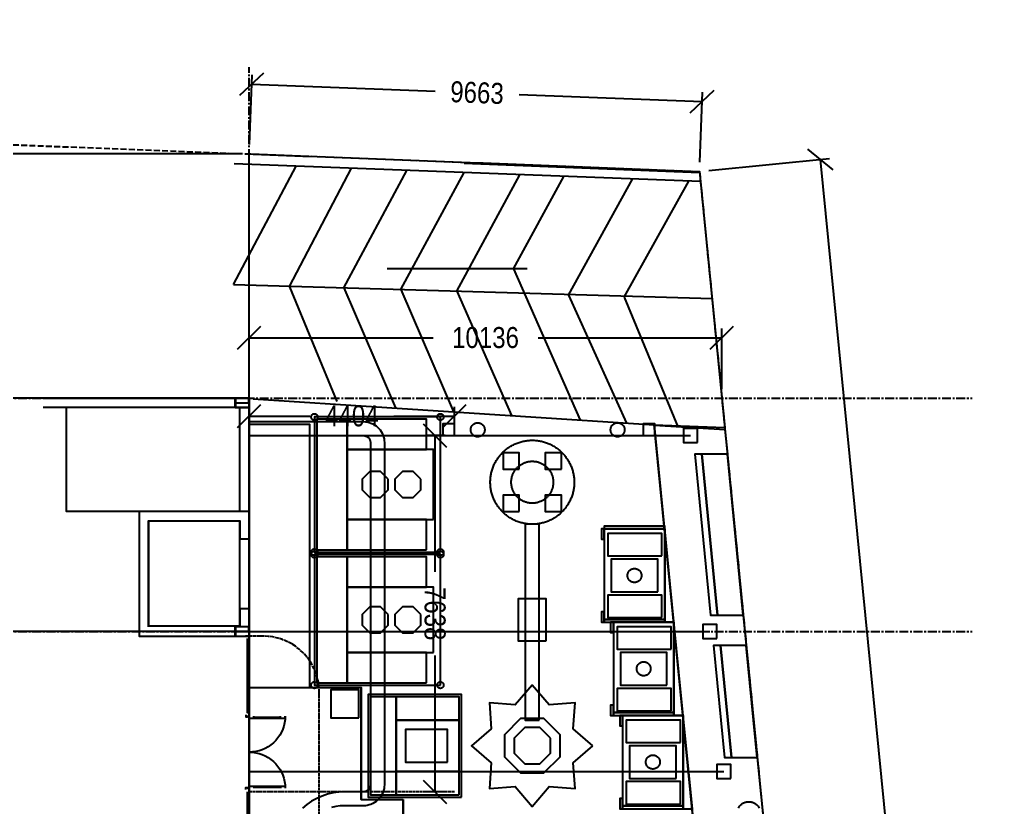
# Model space of a CAD drawing. Header units: millimetres. Extents: x -74219 to 26724, y -11313 to 45223.
# Drawn here: x -4925 to 15960, y 28325 to 45223 of the extents above; entities that cross this region are included whole.
import ezdxf

# ---------------------------------------------------------------- set-up
doc = ezdxf.new("R2010")
doc.units = ezdxf.units.MM
for name, pattern in [('CENTER', [5.08, 3.175, -0.635, 0.635, -0.635]), ('DASHDOT', [3.556, 2.54, -0.508, 0, -0.508]), ('DASHED', [1.524, 1.27, -0.254])]:
    doc.linetypes.add(name, pattern=pattern)
for name, color, linetype in [('SMK-ABOVE', 5, 'DASHED'), ('SMK-BLDG', 7, 'CONTINUOUS'), ('SMK-CONTEXT', 8, 'CONTINUOUS'), ('SMK-DIMS', 7, 'CONTINUOUS'), ('SMK-DOOR', 7, 'CONTINUOUS'), ('SMK-EXIST', 30, 'CONTINUOUS'), ('SMK-GLAZ', 5, 'CONTINUOUS'), ('SMK-GRID', 8, 'CENTER'), ('SMK-LOT', 1, 'DASHDOT'), ('SMK-R12-DECO', 21, 'Continuous'), ('SMK-R12-FURN', 7, 'Continuous'), ('SMK-R12-PLANT', 3, 'Continuous'), ('SMK-R12-ROOF', 34, 'Continuous'), ('SMK-R12-SERV', 4, 'Continuous'), ('SMK-R12-STEPS', 8, 'Continuous'), ('SMK-R12-STREET', 6, 'Continuous'), ('SMK-R12-TENT', 1, 'Continuous'), ('SMK-R12-TREE', 3, 'Continuous'), ('SMK-ZONE', 3, 'CONTINUOUS')]:
    doc.layers.add(name, color=color, linetype=linetype)
doc.styles.add('OpenSansCondensed-Light', font='OpenSansCondensed-Light.ttf')
doc.dimstyles.new('SMK200', dxfattribs={"dimtxt": 450, "dimasz": 300, "dimexe": 200, "dimexo": 200, "dimgap": 100, "dimtad": 1, "dimdec": 0, "dimtsz": 250, "dimcen": 2.5, "dimazin": 3, "dimtfac": 1, "dimtmove": 0, "dimatfit": 3})

# ---------------------------------------------------------------- blocks, each defined once
blk = doc.blocks.new('_OBLIQUE')
at = {"color": 0, "linetype": 'BYBLOCK'}
blk.add_line((-0.5, -0.5), (0.5, 0.5), dxfattribs=at)
blk = doc.blocks.new('*D6')
for p, q in [((-200, 32100), (-10800, 32100)), ((-10600, 30500), (-10600, 32100)), ((-10600, 27100), (-10600, 28700)), ((-200, 27100), (-10800, 27100))]:
    blk.add_line(p, q)
at = {"layer": 'Defpoints'}
for p in [(0, 32100), (-10600, 27100), (0, 27100)]:
    blk.add_point(p, dxfattribs=at)
at = {"layer": 'SMK-DIMS', "xscale": 500, "yscale": 500, "rotation": 90}
for p in [(-10600, 32100), (-10600, 27100)]:
    blk.add_blockref('_OBLIQUE', p, dxfattribs=at)
at = {"layer": 'SMK-DIMS', "insert": (-10600, 29600), "char_height": 450, "attachment_point": 5, "rotation": 90, "style": 'OpenSansCondensed-Light'}
blk.add_mtext('5000', dxfattribs=at)
blk = doc.blocks.new('*D7')
for p, q in [((-200, 37100), (-10800, 37100)), ((-10600, 35500), (-10600, 37100)), ((-10600, 32100), (-10600, 33700)), ((-200, 32100), (-10800, 32100))]:
    blk.add_line(p, q)
at = {"layer": 'Defpoints'}
for p in [(0, 37100), (-10600, 32100), (0, 32100)]:
    blk.add_point(p, dxfattribs=at)
at = {"layer": 'SMK-DIMS', "xscale": 500, "yscale": 500, "rotation": 90}
for p in [(-10600, 37100), (-10600, 32100)]:
    blk.add_blockref('_OBLIQUE', p, dxfattribs=at)
at = {"layer": 'SMK-DIMS', "insert": (-10600, 34600), "char_height": 450, "attachment_point": 5, "rotation": 90, "style": 'OpenSansCondensed-Light'}
blk.add_mtext('5000', dxfattribs=at)
blk = doc.blocks.new('*D8')
for p, q in [((-200, 42340.2), (-10800, 42340.2)), ((-10600, 40620.1), (-10600, 42340.2)), ((-10600, 37100), (-10600, 38820.1)), ((-200, 37100), (-10800, 37100))]:
    blk.add_line(p, q)
at = {"layer": 'Defpoints'}
for p in [(0, 42340.2), (-10600, 37100), (0, 37100)]:
    blk.add_point(p, dxfattribs=at)
at = {"layer": 'SMK-DIMS', "xscale": 500, "yscale": 500, "rotation": 90}
for p in [(-10600, 42340.2), (-10600, 37100)]:
    blk.add_blockref('_OBLIQUE', p, dxfattribs=at)
at = {"layer": 'SMK-DIMS', "insert": (-10600, 39720.1), "char_height": 450, "attachment_point": 5, "rotation": 90, "style": 'OpenSansCondensed-Light'}
blk.add_mtext('5240', dxfattribs=at)
blk = doc.blocks.new('*D9')
for p, q in [((-200, 42340.2), (-12100, 42340.2)), ((-11900, 22295.1), (-11900, 42340.2)), ((-11900, 0), (-11900, 20045.1)), ((-200, 0), (-12100, 0))]:
    blk.add_line(p, q)
at = {"layer": 'Defpoints'}
for p in [(0, 42340.2), (-11900, 0), (0, 0)]:
    blk.add_point(p, dxfattribs=at)
at = {"layer": 'SMK-DIMS', "xscale": 500, "yscale": 500, "rotation": 90}
for p in [(-11900, 42340.2), (-11900, 0)]:
    blk.add_blockref('_OBLIQUE', p, dxfattribs=at)
at = {"layer": 'SMK-DIMS', "insert": (-11900, 21170.1), "char_height": 450, "attachment_point": 5, "rotation": 90, "style": 'OpenSansCondensed-Light'}
blk.add_mtext('42340', dxfattribs=at)
blk = doc.blocks.new('*D10')
for p, q in [((0, 37300), (0, 38600)), ((10136, 37300), (10136, 38600)), ((0, 38400), (3943, 38400)), ((6193, 38400), (10136, 38400))]:
    blk.add_line(p, q)
at = {"layer": 'Defpoints'}
for p in [(0, 38400), (0, 37100), (10136, 37100)]:
    blk.add_point(p, dxfattribs=at)
at = {"layer": 'SMK-DIMS', "xscale": 500, "yscale": 500}
for p in [(0, 38400), (10136, 38400)]:
    blk.add_blockref('_OBLIQUE', p, dxfattribs=at)
at = {"layer": 'SMK-DIMS', "insert": (5068, 38400), "char_height": 450, "attachment_point": 5, "style": 'OpenSansCondensed-Light'}
blk.add_mtext('10136', dxfattribs=at)
blk = doc.blocks.new('*D13')
for p, q in [((8, 42540), (66, 44039)), ((58, 43839), (3987, 43686)), ((9664, 42165), (9722, 43664)), ((5786, 43617), (9714, 43464))]:
    blk.add_line(p, q)
at = {"layer": 'Defpoints'}
for p in [(58, 43839), (0, 42340), (9656, 41965)]:
    blk.add_point(p, dxfattribs=at)
at = {"layer": 'SMK-DIMS', "xscale": 500, "yscale": 500, "rotation": -2.224565208188413}
for p in [(58, 43839), (9714, 43464)]:
    blk.add_blockref('_OBLIQUE', p, dxfattribs=at)
at = {"layer": 'SMK-DIMS', "insert": (4886, 43652), "char_height": 450, "attachment_point": 5, "rotation": 357.7754, "style": 'OpenSansCondensed-Light'}
blk.add_mtext('9663', dxfattribs=at)
blk = doc.blocks.new('*D14')
for p, q in [((9855, 41985), (12443, 42240)), ((12244, 42220), (14035, 24052)), ((14255, 21813), (16046, 3644)), ((13658, 3409), (16245, 3664))]:
    blk.add_line(p, q)
at = {"layer": 'Defpoints'}
for p in [(12244, 42220), (9656, 41965), (13459, 3389)]:
    blk.add_point(p, dxfattribs=at)
at = {"layer": 'SMK-DIMS', "xscale": 500, "yscale": 500, "rotation": -84.37057896927848}
for p in [(12244, 42220), (16046, 3644)]:
    blk.add_blockref('_OBLIQUE', p, dxfattribs=at)
at = {"layer": 'SMK-DIMS', "insert": (14145, 22932), "char_height": 450, "attachment_point": 5, "rotation": 275.6294, "style": 'OpenSansCondensed-Light'}
blk.add_mtext('38763', dxfattribs=at)
blk = doc.blocks.new('*D18')
for p, q in [((-0.4, 36500.2), (-0.4, 36920.2)), ((4403.1, 36500.2), (4403.1, 36920.2)), ((-0.4, 36720.2), (1301.35, 36720.2)), ((3101.35, 36720.2), (4403.1, 36720.2))]:
    blk.add_line(p, q)
at = {"layer": 'Defpoints'}
for p in [(-0.4, 36720.2), (-0.4, 36300.2), (4403.1, 36300.2)]:
    blk.add_point(p, dxfattribs=at)
at = {"layer": 'SMK-DIMS', "xscale": 500, "yscale": 500}
for p in [(-0.4, 36720.2), (4403.1, 36720.2)]:
    blk.add_blockref('_OBLIQUE', p, dxfattribs=at)
at = {"layer": 'SMK-DIMS', "insert": (2201.35, 36720.2), "char_height": 450, "attachment_point": 5, "style": 'OpenSansCondensed-Light'}
blk.add_mtext('4404', dxfattribs=at)
blk = doc.blocks.new('*D19')
for p, q in [((4203.1, 36300.2), (3783.1, 36300.2)), ((3983.1, 36300.2), (3983.1, 33381.35)), ((3983.1, 31581.35), (3983.1, 28662.5)), ((4203.1, 28662.5), (3783.1, 28662.5))]:
    blk.add_line(p, q)
at = {"layer": 'Defpoints'}
for p in [(3983.1, 36300.2), (4403.1, 36300.2), (4403.1, 28662.5)]:
    blk.add_point(p, dxfattribs=at)
at = {"layer": 'SMK-DIMS', "xscale": 500, "yscale": 500, "rotation": -90}
for p in [(3983.1, 36300.2), (3983.1, 28662.5)]:
    blk.add_blockref('_OBLIQUE', p, dxfattribs=at)
at = {"layer": 'SMK-DIMS', "insert": (3983.1, 32481.35), "char_height": 450, "attachment_point": 5, "rotation": 270, "style": 'OpenSansCondensed-Light'}
blk.add_mtext('7638', dxfattribs=at)

msp = doc.modelspace()

# ---------------------------------------------------------------- linework, layer by layer
at = {"layer": 'SMK-ABOVE', "ltscale": 50}
for points in [[(4403.1, 28662.5), (3.1, 28662.5), (-0.4, 36300.2), (4399.6, 36300.2)], [(1501.6, 5300.3), (1501.6, 30800.3), (1497, 30904.9), (1483.4, 31008.7), (1460.7, 31110.9), (1429.2, 31210.7), (1389.2, 31307.4), (1340.8, 31400.3), (1284.6, 31488.6), (1220.8, 31571.6), (1150.1, 31648.8), (1072.9, 31719.5), (989.9, 31783.3), (901.6, 31839.5), (808.7, 31887.9), (712, 31927.9), (612.2, 31959.4), (510, 31982.1), (406.2, 31995.7), (301.6, 32000.3), (-0.4, 32000.3)]]:
    msp.add_lwpolyline(points, dxfattribs=at)
at = {"layer": 'SMK-BLDG'}
for points in [[(-4420.4, 37099.6), (-0.4, 37099.8), (-0.4, 36900.2), (-4420.4, 36900)], [(-300.4, 36899.8), (-0.4, 36899.8), (-0.4, 37099.8), (-300.4, 37099.8)], [(-0.4, 36900.2), (-0.4, 34670.2), (-3920.4, 34670.2), (-3920.4, 36900.2)], [(-0.4, 34670.5), (-200.4, 34670.5), (-200.4, 36900), (-0.4, 36900)], [(-2160.4, 32200), (-2160.4, 34470.5), (-200.4, 34470.5), (-200.4, 34085.5), (-0.4, 34085.5), (-0.4, 34670.5), (-2360.4, 34670.5), (-2360.4, 32000), (-0.4, 32000), (-0.4, 32585), (-200.4, 32585), (-200.4, 32200)], [(-2160.4, 34450.3), (-2160.4, 32220.3), (-200.4, 32220.3), (-200.4, 34450.3)], [(-300.4, 31999.8), (-0.4, 31999.8), (-0.4, 32199.8), (-300.4, 32199.8)], [(-75.4, 27200), (-0.4, 27200), (-0.4, 32000), (-75.4, 32000)], [(-0.4, 32000), (-0.4, 4100)]]:
    msp.add_lwpolyline(points, dxfattribs=at)
at = {"layer": 'SMK-CONTEXT'}
for points in [[(-339, 39539.5), (1010.2, 42079.1)], [(9676.6, 41747.6), (-323.4, 42130.9)], [(865.5, 39500.4), (2197, 42033)], [(2026.1, 39466.2), (3378.9, 41987.1)], [(4612.8, 42139.3), (9657, 41943.4)], [(3253.6, 39430.1), (4607.1, 41939.4)], [(4451.7, 39394.8), (5804.7, 41892.9)], [(5665.1, 39873.8), (6744.9, 41856.3)], [(6843.6, 39313.8), (8217.3, 41799.2)], [(8041.1, 39265.5), (9423.8, 41752.3)], [(9676.6, 41748.2), (10196.6, 36469.1)], [(5959.9, 39873.8), (2959.8, 39873.8)], [(5665.1, 39873.8), (7093.8, 36631.9)], [(9924.1, 39233.8), (-337.5, 39535.7)], [(865.1, 39489.3), (1882.7, 37031.1)], [(2026.1, 39466.2), (3134.2, 36896.7)], [(3253.6, 39430.1), (4382, 36809.3)], [(4451.7, 39394.8), (5627.8, 36727.8)], [(6843.6, 39313.8), (8087.5, 36566.9)], [(8041.1, 39265.5), (9190, 36490.1)], [(83.6, 37090.5), (8685, 36527.8)]]:
    msp.add_lwpolyline(points, dxfattribs=at)
at = {"layer": 'SMK-DOOR'}
for points in [[(-71.9, 30312.5), (-71.9, 30272.5), (-36.9, 30272.5), (-36.9, 30282.5), (3.1, 30282.5), (3.1, 30312.5)], [(3.1, 30282.5), (3.1, 30242.5), (773.1, 30242.5), (773.1, 30282.5)], [(773.1, 30282.5), (769.8, 30211.5), (760, 30141), (743.7, 30071.8), (721.1, 30004.4), (692.4, 29939.3), (657.8, 29877.2), (617.6, 29818.5), (572.2, 29763.8), (521.9, 29713.5), (467.2, 29668), (408.5, 29627.9), (346.3, 29593.2), (281.3, 29564.5), (213.8, 29541.9), (144.6, 29525.6), (74.2, 29515.8), (3.1, 29512.5)], [(103.1, 30242.5), (103.1, 30282.5)], [(103.1, 30262.5), (673.1, 30262.5)], [(673.1, 30242.5), (673.1, 30282.5)], [(3.1, 29512.5), (74.2, 29509.2), (144.6, 29499.4), (213.8, 29483.1), (281.3, 29460.5), (346.3, 29431.8), (408.5, 29397.2), (467.2, 29357), (521.9, 29311.6), (572.2, 29261.3), (617.6, 29206.5), (657.8, 29147.9), (692.4, 29085.7), (721.1, 29020.7), (743.7, 28953.2), (760, 28884), (769.8, 28813.6), (773.1, 28742.5)], [(-71.9, 28712.5), (-71.9, 28752.5), (-36.9, 28752.5), (-36.9, 28742.5), (3.1, 28742.5), (3.1, 28712.5)], [(3.1, 28742.5), (3.1, 28782.5), (773.1, 28782.5), (773.1, 28742.5)], [(103.1, 28782.5), (103.1, 28742.5)], [(103.1, 28762.5), (673.1, 28762.5)], [(673.1, 28782.5), (673.1, 28742.5)]]:
    msp.add_lwpolyline(points, dxfattribs=at)
at = {"layer": 'SMK-EXIST'}
for points in [[(-0.4, 36600.2), (2449.6, 36600.2), (2491.1, 36598.3), (2532.3, 36592.6), (2572.7, 36583.1), (2612.1, 36569.9), (2650.2, 36553.1), (2686.5, 36532.8), (2720.8, 36509.4), (2752.8, 36482.8), (2782.1, 36453.4), (2808.7, 36421.4), (2832.2, 36387.1), (2852.4, 36350.8), (2869.2, 36312.8), (2882.4, 36273.4), (2891.9, 36232.9), (2897.7, 36191.8), (2899.6, 36150.2), (2899.6, 28812.5), (2897.7, 28771), (2891.9, 28729.8), (2882.4, 28689.4), (2869.2, 28650), (2852.4, 28611.9), (2832.2, 28575.6), (2808.7, 28541.3), (2782.1, 28509.4), (2752.8, 28480), (2720.8, 28453.4), (2686.5, 28429.9), (2650.2, 28409.7), (2612.1, 28392.9), (2572.7, 28379.7), (2532.3, 28370.2), (2491.1, 28364.4), (2449.6, 28362.5), (2049.6, 28362.5), (1952.7, 28358), (1856.7, 28344.6), (1762.2, 28322.4)], [(11991.6, 18357.5), (10494.1, 18209.8), (8708.1, 36317.6), (8685, 36527.8), (10199.9, 36470.3)], [(-0.4, 36300.2), (2449.6, 36300.2), (2462.7, 36299.7), (2475.6, 36298), (2488.4, 36295.1), (2500.9, 36291.2), (2513, 36286.2), (2524.6, 36280.1), (2535.6, 36273.1), (2546, 36265.1), (2555.7, 36256.3), (2564.5, 36246.7), (2572.5, 36236.3), (2579.5, 36225.2), (2585.5, 36213.6), (2590.5, 36201.5), (2594.5, 36189.1), (2597.3, 36176.3), (2599, 36163.3), (2599.6, 36150.2), (2599.6, 28812.5), (2599, 28799.4), (2597.3, 28786.5), (2594.5, 28773.7), (2590.5, 28761.2), (2585.5, 28749.1), (2579.5, 28737.5), (2572.5, 28726.5), (2564.5, 28716.1), (2555.7, 28706.5), (2546, 28697.6), (2535.6, 28689.6), (2524.6, 28682.6), (2513, 28676.6), (2500.9, 28671.6), (2488.4, 28667.6), (2475.6, 28664.8), (2462.7, 28663.1), (2449.6, 28662.5), (2049.6, 28662.5), (1925, 28656.8), (1801.5, 28639.5), (1680.1, 28611), (1561.9, 28571.4), (1447.8, 28521), (1338.9, 28460.3), (1236, 28389.8), (1140.1, 28310.2)]]:
    msp.add_lwpolyline(points, dxfattribs=at)
at = {"layer": 'SMK-GLAZ'}
for points in [[(-9.4, 36996.8), (-291.4, 36996.8), (-291.4, 36899.8), (-300.4, 36899.8), (-300.4, 37099.8), (-291.4, 37099.8), (-291.4, 37002.8), (-9.4, 37002.8), (-9.4, 37099.8), (-0.4, 37099.8), (-0.4, 36899.8), (-9.4, 36899.8)], [(-9.4, 32096.8), (-291.4, 32096.8), (-291.4, 31999.8), (-300.4, 31999.8), (-300.4, 32199.8), (-291.4, 32199.8), (-291.4, 32102.8), (-9.4, 32102.8), (-9.4, 32199.8), (-0.4, 32199.8), (-0.4, 31999.8), (-9.4, 31999.8)], [(-42.9, 31949.8), (-42.9, 30362.5), (-32.9, 30362.5), (-32.9, 31949.8)], [(-42.9, 28662.5), (-42.9, 27250), (-32.9, 27250), (-32.9, 28662.5)]]:
    msp.add_lwpolyline(points, dxfattribs=at)
at = {"layer": 'SMK-GRID', "ltscale": 60}
for p, q in [((0, -5600), (0, 44200)), ((-14100, 37100), (15500, 37100)), ((-14100, 32100), (15500, 32100))]:
    msp.add_line(p, q, dxfattribs=at)
at = {"layer": 'SMK-LOT', "ltscale": 50}
msp.add_lwpolyline([(-74219, 45222.9), (9656.2, 41965.1), (14057.3, -2684.6), (118.1, -6151.6), (-2408.5, -1837), (-5432.8, -1692.1), (-9138.8, -3360.4)], dxfattribs=at)
at = {"layer": 'SMK-R12-DECO'}
for points in [[(4400, 36300), (4400, 36550), (4150, 36550), (4150, 36300)], [(5050, 36425), (5049.5, 36413.2), (5048.2, 36401.5), (5045.9, 36390), (5042.7, 36378.6), (5038.6, 36367.6), (5033.7, 36356.9), (5027.9, 36346.6), (5021.4, 36336.8), (5014.1, 36327.6), (5006.1, 36318.9), (4997.4, 36310.9), (4988.2, 36303.6), (4978.4, 36297.1), (4968.1, 36291.3), (4957.4, 36286.4), (4946.4, 36282.3), (4935, 36279.1), (4923.5, 36276.8), (4911.8, 36275.5), (4900, 36275), (4888.2, 36275.5), (4876.5, 36276.8), (4865, 36279.1), (4853.6, 36282.3), (4842.6, 36286.4), (4831.9, 36291.3), (4821.6, 36297.1), (4811.8, 36303.6), (4802.6, 36310.9), (4793.9, 36318.9), (4785.9, 36327.6), (4778.6, 36336.8), (4772.1, 36346.6), (4766.3, 36356.9), (4761.4, 36367.6), (4757.3, 36378.6), (4754.1, 36390), (4751.8, 36401.5), (4750.5, 36413.2), (4750, 36425), (4750.5, 36436.8), (4751.8, 36448.5), (4754.1, 36460), (4757.3, 36471.4), (4761.4, 36482.4), (4766.3, 36493.1), (4772.1, 36503.4), (4778.6, 36513.2), (4785.9, 36522.4), (4793.9, 36531.1), (4802.6, 36539.1), (4811.8, 36546.4), (4821.6, 36552.9), (4831.9, 36558.7), (4842.6, 36563.6), (4853.6, 36567.7), (4865, 36570.9), (4876.5, 36573.2), (4888.2, 36574.5), (4900, 36575), (4911.8, 36574.5), (4923.5, 36573.2), (4935, 36570.9), (4946.4, 36567.7), (4957.4, 36563.6), (4968.1, 36558.7), (4978.4, 36552.9), (4988.2, 36546.4), (4997.4, 36539.1), (5006.1, 36531.1), (5014.1, 36522.4), (5021.4, 36513.2), (5027.9, 36503.4), (5033.7, 36493.1), (5038.6, 36482.4), (5042.7, 36471.4), (5045.9, 36460), (5048.2, 36448.5), (5049.5, 36436.8)], [(8050, 36425), (8049.5, 36413.2), (8048.2, 36401.5), (8045.9, 36390), (8042.7, 36378.6), (8038.6, 36367.6), (8033.7, 36356.9), (8027.9, 36346.6), (8021.4, 36336.8), (8014.1, 36327.6), (8006.1, 36318.9), (7997.4, 36310.9), (7988.2, 36303.6), (7978.4, 36297.1), (7968.1, 36291.3), (7957.4, 36286.4), (7946.4, 36282.3), (7935, 36279.1), (7923.5, 36276.8), (7911.8, 36275.5), (7900, 36275), (7888.2, 36275.5), (7876.5, 36276.8), (7865, 36279.1), (7853.6, 36282.3), (7842.6, 36286.4), (7831.9, 36291.3), (7821.6, 36297.1), (7811.8, 36303.6), (7802.6, 36310.9), (7793.9, 36318.9), (7785.9, 36327.6), (7778.6, 36336.8), (7772.1, 36346.6), (7766.3, 36356.9), (7761.4, 36367.6), (7757.3, 36378.6), (7754.1, 36390), (7751.8, 36401.5), (7750.5, 36413.2), (7750, 36425), (7750.5, 36436.8), (7751.8, 36448.5), (7754.1, 36460), (7757.3, 36471.4), (7761.4, 36482.4), (7766.3, 36493.1), (7772.1, 36503.4), (7778.6, 36513.2), (7785.9, 36522.4), (7793.9, 36531.1), (7802.6, 36539.1), (7811.8, 36546.4), (7821.6, 36552.9), (7831.9, 36558.7), (7842.6, 36563.6), (7853.6, 36567.7), (7865, 36570.9), (7876.5, 36573.2), (7888.2, 36574.5), (7900, 36575), (7911.8, 36574.5), (7923.5, 36573.2), (7935, 36570.9), (7946.4, 36567.7), (7957.4, 36563.6), (7968.1, 36558.7), (7978.4, 36552.9), (7988.2, 36546.4), (7997.4, 36539.1), (8006.1, 36531.1), (8014.1, 36522.4), (8021.4, 36513.2), (8027.9, 36503.4), (8033.7, 36493.1), (8038.6, 36482.4), (8042.7, 36471.4), (8045.9, 36460), (8048.2, 36448.5), (8049.5, 36436.8)], [(8700, 36300), (8700, 36550), (8450, 36550), (8450, 36300)]]:
    msp.add_lwpolyline(points, close=True, dxfattribs=at)
at = {"layer": 'SMK-R12-FURN'}
for points in [[(7611.7, 34080), (7611.7, 34300), (7551.7, 34300), (7551.7, 34080)], [(8911.7, 34300), (8911.7, 34360), (7611.7, 34360), (7611.7, 34300)], [(8911.7, 32360), (8911.7, 34300), (7611.7, 34300), (7611.7, 32360)], [(8911.7, 32300), (9108.9, 32300), (8911.7, 34300), (8911.7, 34300)], [(8851.7, 33720), (8851.7, 34200), (7691.7, 34200), (7691.7, 33720)], [(8761.7, 32950), (8761.7, 33650), (7761.7, 33650), (7761.7, 32950)], [(8411.7, 33300), (8411.3, 33288.2), (8409.9, 33276.5), (8407.6, 33265), (8404.4, 33253.6), (8400.3, 33242.6), (8395.4, 33231.9), (8389.6, 33221.6), (8383.1, 33211.8), (8375.8, 33202.6), (8367.8, 33193.9), (8359.2, 33185.9), (8349.9, 33178.6), (8340.1, 33172.1), (8329.8, 33166.3), (8319.1, 33161.4), (8308.1, 33157.3), (8296.8, 33154.1), (8285.2, 33151.8), (8273.5, 33150.5), (8261.7, 33150), (8250, 33150.5), (8238.3, 33151.8), (8226.7, 33154.1), (8215.4, 33157.3), (8204.3, 33161.4), (8193.6, 33166.3), (8183.4, 33172.1), (8173.6, 33178.6), (8164.3, 33185.9), (8155.7, 33193.9), (8147.7, 33202.6), (8140.4, 33211.8), (8133.8, 33221.6), (8128.1, 33231.9), (8123.2, 33242.6), (8119.1, 33253.6), (8115.9, 33265), (8113.6, 33276.5), (8112.2, 33288.2), (8111.7, 33300), (8112.2, 33311.8), (8113.6, 33323.5), (8115.9, 33335), (8119.1, 33346.4), (8123.2, 33357.4), (8128.1, 33368.1), (8133.8, 33378.4), (8140.4, 33388.2), (8147.7, 33397.4), (8155.7, 33406.1), (8164.3, 33414.1), (8173.6, 33421.4), (8183.4, 33427.9), (8193.6, 33433.7), (8204.3, 33438.6), (8215.4, 33442.7), (8226.7, 33445.9), (8238.3, 33448.2), (8250, 33449.5), (8261.7, 33450), (8273.5, 33449.5), (8285.2, 33448.2), (8296.8, 33445.9), (8308.1, 33442.7), (8319.1, 33438.6), (8329.8, 33433.7), (8340.1, 33427.9), (8349.9, 33421.4), (8359.2, 33414.1), (8367.8, 33406.1), (8375.8, 33397.4), (8383.1, 33388.2), (8389.6, 33378.4), (8395.4, 33368.1), (8400.3, 33357.4), (8404.4, 33346.4), (8407.6, 33335), (8409.9, 33323.5), (8411.3, 33311.8)], [(8851.7, 32400), (8851.7, 32880), (7691.7, 32880), (7691.7, 32400)], [(7611.7, 32300), (7611.7, 32520), (7551.7, 32520), (7551.7, 32300)], [(8911.7, 32300), (8911.7, 32360), (7611.7, 32360), (7611.7, 32300)], [(7808.9, 32080), (7808.9, 32300), (7748.9, 32300), (7748.9, 32080)], [(9108.9, 30360), (9108.9, 32300), (7808.9, 32300), (7808.9, 30360)], [(9048.9, 31720), (9048.9, 32200), (7888.9, 32200), (7888.9, 31720)], [(9108.9, 30300), (9306, 30300), (9108.9, 32300), (9108.9, 32300)], [(8958.9, 30950), (8958.9, 31650), (7958.9, 31650), (7958.9, 30950)], [(8608.9, 31300), (8608.4, 31288.2), (8607, 31276.5), (8604.7, 31265), (8601.5, 31253.6), (8597.5, 31242.6), (8592.5, 31231.9), (8586.8, 31221.6), (8580.2, 31211.8), (8572.9, 31202.6), (8564.9, 31193.9), (8556.3, 31185.9), (8547.1, 31178.6), (8537.3, 31172.1), (8527, 31166.3), (8516.3, 31161.4), (8505.2, 31157.3), (8493.9, 31154.1), (8482.3, 31151.8), (8470.7, 31150.5), (8458.9, 31150), (8447.1, 31150.5), (8435.4, 31151.8), (8423.9, 31154.1), (8412.5, 31157.3), (8401.5, 31161.4), (8390.8, 31166.3), (8380.5, 31172.1), (8370.7, 31178.6), (8361.5, 31185.9), (8352.8, 31193.9), (8344.8, 31202.6), (8337.5, 31211.8), (8331, 31221.6), (8325.2, 31231.9), (8320.3, 31242.6), (8316.2, 31253.6), (8313, 31265), (8310.7, 31276.5), (8309.3, 31288.2), (8308.9, 31300), (8309.3, 31311.8), (8310.7, 31323.5), (8313, 31335), (8316.2, 31346.4), (8320.3, 31357.4), (8325.2, 31368.1), (8331, 31378.4), (8337.5, 31388.2), (8344.8, 31397.4), (8352.8, 31406.1), (8361.5, 31414.1), (8370.7, 31421.4), (8380.5, 31427.9), (8390.8, 31433.7), (8401.5, 31438.6), (8412.5, 31442.7), (8423.9, 31445.9), (8435.4, 31448.2), (8447.1, 31449.5), (8458.9, 31450), (8470.7, 31449.5), (8482.3, 31448.2), (8493.9, 31445.9), (8505.2, 31442.7), (8516.3, 31438.6), (8527, 31433.7), (8537.3, 31427.9), (8547.1, 31421.4), (8556.3, 31414.1), (8564.9, 31406.1), (8572.9, 31397.4), (8580.2, 31388.2), (8586.8, 31378.4), (8592.5, 31368.1), (8597.5, 31357.4), (8601.5, 31346.4), (8604.7, 31335), (8607, 31323.5), (8608.4, 31311.8)], [(4550, 28550), (4550, 30750), (2550, 30750), (2550, 28550)], [(9048.9, 30400), (9048.9, 30880), (7888.9, 30880), (7888.9, 30400)], [(3150, 28600), (3150, 30700), (2600, 30700), (2600, 28600)], [(4500, 30200), (4500, 30700), (3150, 30700), (3150, 30200)], [(7808.9, 30300), (7808.9, 30520), (7748.9, 30520), (7748.9, 30300)], [(9108.9, 30300), (9108.9, 30360), (7808.9, 30360), (7808.9, 30300)], [(8006, 30080), (8006, 30300), (7946, 30300), (7946, 30080)], [(9306, 28360), (9306, 30300), (8006, 30300), (8006, 28360)], [(9306, 28300), (9503.2, 28300), (9306, 30300), (9306, 30300)], [(4500, 29100), (4500, 30200), (3150, 30200), (3150, 29100)], [(9246, 29720), (9246, 30200), (8086, 30200), (8086, 29720)], [(4250, 29300), (4250, 30000), (3350, 30000), (3350, 29300)], [(9156, 28950), (9156, 29650), (8156, 29650), (8156, 28950)], [(8806, 29300), (8805.6, 29288.2), (8804.2, 29276.5), (8801.9, 29265), (8798.7, 29253.6), (8794.6, 29242.6), (8789.7, 29231.9), (8783.9, 29221.6), (8777.4, 29211.8), (8770.1, 29202.6), (8762.1, 29193.9), (8753.4, 29185.9), (8744.2, 29178.6), (8734.4, 29172.1), (8724.1, 29166.3), (8713.4, 29161.4), (8702.4, 29157.3), (8691, 29154.1), (8679.5, 29151.8), (8667.8, 29150.5), (8656, 29150), (8644.3, 29150.5), (8632.6, 29151.8), (8621, 29154.1), (8609.7, 29157.3), (8598.6, 29161.4), (8587.9, 29166.3), (8577.6, 29172.1), (8567.9, 29178.6), (8558.6, 29185.9), (8550, 29193.9), (8542, 29202.6), (8534.7, 29211.8), (8528.1, 29221.6), (8522.4, 29231.9), (8517.4, 29242.6), (8513.4, 29253.6), (8510.2, 29265), (8507.9, 29276.5), (8506.5, 29288.2), (8506, 29300), (8506.5, 29311.8), (8507.9, 29323.5), (8510.2, 29335), (8513.4, 29346.4), (8517.4, 29357.4), (8522.4, 29368.1), (8528.1, 29378.4), (8534.7, 29388.2), (8542, 29397.4), (8550, 29406.1), (8558.6, 29414.1), (8567.9, 29421.4), (8577.6, 29427.9), (8587.9, 29433.7), (8598.6, 29438.6), (8609.7, 29442.7), (8621, 29445.9), (8632.6, 29448.2), (8644.3, 29449.5), (8656, 29450), (8667.8, 29449.5), (8679.5, 29448.2), (8691, 29445.9), (8702.4, 29442.7), (8713.4, 29438.6), (8724.1, 29433.7), (8734.4, 29427.9), (8744.2, 29421.4), (8753.4, 29414.1), (8762.1, 29406.1), (8770.1, 29397.4), (8777.4, 29388.2), (8783.9, 29378.4), (8789.7, 29368.1), (8794.6, 29357.4), (8798.7, 29346.4), (8801.9, 29335), (8804.2, 29323.5), (8805.6, 29311.8)], [(4500, 28600), (4500, 29100), (3150, 29100), (3150, 28600)], [(9246, 28400), (9246, 28880), (8086, 28880), (8086, 28400)], [(8006, 28300), (8006, 28520), (7946, 28520), (7946, 28300)], [(9306, 28300), (9306, 28360), (8006, 28360), (8006, 28300)]]:
    msp.add_lwpolyline(points, close=True, dxfattribs=at)
at = {"layer": 'SMK-R12-PLANT'}
msp.add_lwpolyline([(10444.5, 18750), (8692.2, 36527.3), (10201.9, 36428.6), (10254, 35900), (9704, 35900), (9554, 35900), (9894.1, 32450), (10044.1, 32450), (10594.1, 32450), (10658.2, 31800), (10108.2, 31800), (9958.2, 31800), (10194.7, 29400), (10344.7, 29400), (10894.7, 29400), (11062.3, 27700)], dxfattribs=at)
at = {"layer": 'SMK-R12-ROOF'}
for p, q in [((0, 36300), (9464.6, 36300)), ((0, 32100), (9878.6, 32100)), ((0, 29100), (10174.3, 29100))]:
    msp.add_line(p, q, dxfattribs=at)
for points in [[(9614.6, 36150), (9614.6, 36450), (9314.6, 36450), (9314.6, 36150)], [(10028.6, 31950), (10028.6, 32250), (9728.6, 32250), (9728.6, 31950)], [(10324.3, 28950), (10324.3, 29250), (10024.3, 29250), (10024.3, 28950)]]:
    msp.add_lwpolyline(points, close=True, dxfattribs=at)
at = {"layer": 'SMK-R12-SERV'}
msp.add_lwpolyline([(2350, 30250), (2350, 30850), (1750, 30850), (1750, 30250)], close=True, dxfattribs=at)
at = {"layer": 'SMK-R12-SHOP'}
for points in [[(6970, 35300), (6969.7, 35277.9), (6968.9, 35255.8), (6967.6, 35233.8), (6965.7, 35211.8), (6963.2, 35189.8), (6960.3, 35167.9), (6956.7, 35146.1), (6952.7, 35124.4), (6948.1, 35102.8), (6943, 35081.3), (6937.4, 35060), (6931.2, 35038.7), (6924.6, 35017.7), (6917.4, 34996.8), (6909.7, 34976.1), (6901.5, 34955.6), (6892.8, 34935.3), (6883.6, 34915.2), (6873.9, 34895.3), (6863.7, 34875.7), (6853.1, 34856.4), (6842, 34837.3), (6830.4, 34818.5), (6818.3, 34800), (6805.8, 34781.8), (6792.9, 34763.9), (6779.5, 34746.3), (6765.7, 34729), (6751.5, 34712.1), (6736.9, 34695.6), (6721.8, 34679.4), (6706.4, 34663.6), (6690.6, 34648.2), (6674.4, 34633.1), (6657.9, 34618.5), (6641, 34604.3), (6623.7, 34590.5), (6606.1, 34577.1), (6588.2, 34564.2), (6570, 34551.7), (6551.5, 34539.6), (6532.7, 34528), (6513.6, 34516.9), (6494.3, 34506.3), (6474.7, 34496.1), (6454.8, 34486.4), (6434.7, 34477.2), (6414.4, 34468.5), (6393.9, 34460.3), (6373.2, 34452.6), (6352.3, 34445.4), (6331.3, 34438.8), (6310, 34432.6), (6288.7, 34427), (6267.2, 34421.9), (6245.6, 34417.3), (6223.9, 34413.3), (6202.1, 34409.7), (6180.2, 34406.8), (6158.2, 34404.3), (6136.2, 34402.4), (6114.2, 34401.1), (6092.1, 34400.3), (6070, 34400), (6047.9, 34400.3), (6025.8, 34401.1), (6003.8, 34402.4), (5981.8, 34404.3), (5959.8, 34406.8), (5937.9, 34409.7), (5916.1, 34413.3), (5894.4, 34417.3), (5872.8, 34421.9), (5851.3, 34427), (5830, 34432.6), (5808.7, 34438.8), (5787.7, 34445.4), (5766.8, 34452.6), (5746.1, 34460.3), (5725.6, 34468.5), (5705.3, 34477.2), (5685.2, 34486.4), (5665.3, 34496.1), (5645.7, 34506.3), (5626.4, 34516.9), (5607.3, 34528), (5588.5, 34539.6), (5570, 34551.7), (5551.8, 34564.2), (5533.9, 34577.1), (5516.3, 34590.5), (5499, 34604.3), (5482.1, 34618.5), (5465.6, 34633.1), (5449.4, 34648.2), (5433.6, 34663.6), (5418.2, 34679.4), (5403.1, 34695.6), (5388.5, 34712.1), (5374.3, 34729), (5360.5, 34746.3), (5347.1, 34763.9), (5334.2, 34781.8), (5321.7, 34800), (5309.6, 34818.5), (5298, 34837.3), (5286.9, 34856.4), (5276.3, 34875.7), (5266.1, 34895.3), (5256.4, 34915.2), (5247.2, 34935.3), (5238.5, 34955.6), (5230.3, 34976.1), (5222.6, 34996.8), (5215.4, 35017.7), (5208.8, 35038.7), (5202.6, 35060), (5197, 35081.3), (5191.9, 35102.8), (5187.3, 35124.4), (5183.3, 35146.1), (5179.7, 35167.9), (5176.8, 35189.8), (5174.3, 35211.8), (5172.4, 35233.8), (5171.1, 35255.8), (5170.3, 35277.9), (5170, 35300), (5170.3, 35322.1), (5171.1, 35344.2), (5172.4, 35366.2), (5174.3, 35388.2), (5176.8, 35410.2), (5179.7, 35432.1), (5183.3, 35453.9), (5187.3, 35475.6), (5191.9, 35497.2), (5197, 35518.7), (5202.6, 35540), (5208.8, 35561.3), (5215.4, 35582.3), (5222.6, 35603.2), (5230.3, 35623.9), (5238.5, 35644.4), (5247.2, 35664.7), (5256.4, 35684.8), (5266.1, 35704.7), (5276.3, 35724.3), (5286.9, 35743.6), (5298, 35762.7), (5309.6, 35781.5), (5321.7, 35800), (5334.2, 35818.2), (5347.1, 35836.1), (5360.5, 35853.7), (5374.3, 35871), (5388.5, 35887.9), (5403.1, 35904.4), (5418.2, 35920.6), (5433.6, 35936.4), (5449.4, 35951.8), (5465.6, 35966.9), (5482.1, 35981.5), (5499, 35995.7), (5516.3, 36009.5), (5533.9, 36022.9), (5551.8, 36035.8), (5570, 36048.3), (5588.5, 36060.4), (5607.3, 36072), (5626.4, 36083.1), (5645.7, 36093.7), (5665.3, 36103.9), (5685.2, 36113.6), (5705.3, 36122.8), (5725.6, 36131.5), (5746.1, 36139.7), (5766.8, 36147.4), (5787.7, 36154.6), (5808.7, 36161.2), (5830, 36167.4), (5851.3, 36173), (5872.8, 36178.1), (5894.4, 36182.7), (5916.1, 36186.7), (5937.9, 36190.3), (5959.8, 36193.2), (5981.8, 36195.7), (6003.8, 36197.6), (6025.8, 36198.9), (6047.9, 36199.7), (6070, 36200), (6092.1, 36199.7), (6114.2, 36198.9), (6136.2, 36197.6), (6158.2, 36195.7), (6180.2, 36193.2), (6202.1, 36190.3), (6223.9, 36186.7), (6245.6, 36182.7), (6267.2, 36178.1), (6288.7, 36173), (6310, 36167.4), (6331.3, 36161.2), (6352.3, 36154.6), (6373.2, 36147.4), (6393.9, 36139.7), (6414.4, 36131.5), (6434.7, 36122.8), (6454.8, 36113.6), (6474.7, 36103.9), (6494.3, 36093.7), (6513.6, 36083.1), (6532.7, 36072), (6551.5, 36060.4), (6570, 36048.3), (6588.2, 36035.8), (6606.1, 36022.9), (6623.7, 36009.5), (6641, 35995.7), (6657.9, 35981.5), (6674.4, 35966.9), (6690.6, 35951.8), (6706.4, 35936.4), (6721.8, 35920.6), (6736.9, 35904.4), (6751.5, 35887.9), (6765.7, 35871), (6779.5, 35853.7), (6792.9, 35836.1), (6805.8, 35818.2), (6818.3, 35800), (6830.4, 35781.5), (6842, 35762.7), (6853.1, 35743.6), (6863.7, 35724.3), (6873.9, 35704.7), (6883.6, 35684.8), (6892.8, 35664.7), (6901.5, 35644.4), (6909.7, 35623.9), (6917.4, 35603.2), (6924.6, 35582.3), (6931.2, 35561.3), (6937.4, 35540), (6943, 35518.7), (6948.1, 35497.2), (6952.7, 35475.6), (6956.7, 35453.9), (6960.3, 35432.1), (6963.2, 35410.2), (6965.7, 35388.2), (6967.6, 35366.2), (6968.9, 35344.2), (6969.7, 35322.1)], [(5792.5, 35577.5), (5792.5, 35927.5), (5442.5, 35927.5), (5442.5, 35577.5)], [(6697.5, 35577.5), (6697.5, 35927.5), (6347.5, 35927.5), (6347.5, 35577.5)], [(6520, 35300), (6519.8, 35285.3), (6519, 35270.6), (6517.8, 35255.9), (6516.2, 35241.3), (6514, 35226.7), (6511.4, 35212.2), (6508.2, 35197.8), (6504.7, 35183.5), (6500.6, 35169.4), (6496.1, 35155.4), (6491.2, 35141.5), (6485.7, 35127.8), (6479.9, 35114.3), (6473.6, 35101), (6466.9, 35087.9), (6459.7, 35075), (6452.1, 35062.4), (6444.2, 35050), (6435.8, 35037.9), (6427, 35026.1), (6417.9, 35014.5), (6408.3, 35003.3), (6398.4, 34992.4), (6388.2, 34981.8), (6377.6, 34971.6), (6366.7, 34961.7), (6355.5, 34952.1), (6343.9, 34943), (6332.1, 34934.2), (6320, 34925.8), (6307.6, 34917.9), (6295, 34910.3), (6282.1, 34903.1), (6269, 34896.4), (6255.7, 34890.1), (6242.2, 34884.3), (6228.5, 34878.8), (6214.6, 34873.9), (6200.6, 34869.4), (6186.5, 34865.3), (6172.2, 34861.8), (6157.8, 34858.6), (6143.3, 34856), (6128.7, 34853.8), (6114.1, 34852.2), (6099.4, 34851), (6084.7, 34850.2), (6070, 34850), (6055.3, 34850.2), (6040.6, 34851), (6025.9, 34852.2), (6011.3, 34853.8), (5996.7, 34856), (5982.2, 34858.6), (5967.8, 34861.8), (5953.5, 34865.3), (5939.4, 34869.4), (5925.4, 34873.9), (5911.5, 34878.8), (5897.8, 34884.3), (5884.3, 34890.1), (5871, 34896.4), (5857.9, 34903.1), (5845, 34910.3), (5832.4, 34917.9), (5820, 34925.8), (5807.9, 34934.2), (5796.1, 34943), (5784.5, 34952.1), (5773.3, 34961.7), (5762.4, 34971.6), (5751.8, 34981.8), (5741.6, 34992.4), (5731.7, 35003.3), (5722.1, 35014.5), (5713, 35026.1), (5704.2, 35037.9), (5695.8, 35050), (5687.9, 35062.4), (5680.3, 35075), (5673.1, 35087.9), (5666.4, 35101), (5660.1, 35114.3), (5654.3, 35127.8), (5648.8, 35141.5), (5643.9, 35155.4), (5639.4, 35169.4), (5635.3, 35183.5), (5631.8, 35197.8), (5628.6, 35212.2), (5626, 35226.7), (5623.8, 35241.3), (5622.2, 35255.9), (5621, 35270.6), (5620.2, 35285.3), (5620, 35300), (5620.2, 35314.7), (5621, 35329.4), (5622.2, 35344.1), (5623.8, 35358.7), (5626, 35373.3), (5628.6, 35387.8), (5631.8, 35402.2), (5635.3, 35416.5), (5639.4, 35430.6), (5643.9, 35444.6), (5648.8, 35458.5), (5654.3, 35472.2), (5660.1, 35485.7), (5666.4, 35499), (5673.1, 35512.1), (5680.3, 35525), (5687.9, 35537.6), (5695.8, 35550), (5704.2, 35562.1), (5713, 35573.9), (5722.1, 35585.5), (5731.7, 35596.7), (5741.6, 35607.6), (5751.8, 35618.2), (5762.4, 35628.4), (5773.3, 35638.3), (5784.5, 35647.9), (5796.1, 35657), (5807.9, 35665.8), (5820, 35674.2), (5832.4, 35682.1), (5845, 35689.7), (5857.9, 35696.9), (5871, 35703.6), (5884.3, 35709.9), (5897.8, 35715.7), (5911.5, 35721.2), (5925.4, 35726.1), (5939.4, 35730.6), (5953.5, 35734.7), (5967.8, 35738.2), (5982.2, 35741.4), (5996.7, 35744), (6011.3, 35746.2), (6025.9, 35747.8), (6040.6, 35749), (6055.3, 35749.8), (6070, 35750), (6084.7, 35749.8), (6099.4, 35749), (6114.1, 35747.8), (6128.7, 35746.2), (6143.3, 35744), (6157.8, 35741.4), (6172.2, 35738.2), (6186.5, 35734.7), (6200.6, 35730.6), (6214.6, 35726.1), (6228.5, 35721.2), (6242.2, 35715.7), (6255.7, 35709.9), (6269, 35703.6), (6282.1, 35696.9), (6295, 35689.7), (6307.6, 35682.1), (6320, 35674.2), (6332.1, 35665.8), (6343.9, 35657), (6355.5, 35647.9), (6366.7, 35638.3), (6377.6, 35628.4), (6388.2, 35618.2), (6398.4, 35607.6), (6408.3, 35596.7), (6417.9, 35585.5), (6427, 35573.9), (6435.8, 35562.1), (6444.2, 35550), (6452.1, 35537.6), (6459.7, 35525), (6466.9, 35512.1), (6473.6, 35499), (6479.9, 35485.7), (6485.7, 35472.2), (6491.2, 35458.5), (6496.1, 35444.6), (6500.6, 35430.6), (6504.7, 35416.5), (6508.2, 35402.2), (6511.4, 35387.8), (6514, 35373.3), (6516.2, 35358.7), (6517.8, 35344.1), (6519, 35329.4), (6519.8, 35314.7)], [(5792.5, 34672.5), (5792.5, 35022.5), (5442.5, 35022.5), (5442.5, 34672.5)], [(6697.5, 34672.5), (6697.5, 35022.5), (6347.5, 35022.5), (6347.5, 34672.5)]]:
    msp.add_lwpolyline(points, close=True, dxfattribs=at)
at = {"layer": 'SMK-R12-STEPS'}
for p, q in [((1300, 30900), (1300, 36540)), ((1300, 30900), (2400, 30900)), ((2400, 28500), (2400, 30900)), ((2400, 28500), (3300, 28500)), ((3300, 25800), (3300, 28500))]:
    msp.add_line(p, q, dxfattribs=at)
for points in [[(1300, 30900), (1300, 36540), (0, 36540), (0, 30900)], [(3300, 28500), (3300, 15300), (0, 15300), (0, 28500), (0, 30900), (2400, 30900), (2400, 28500)]]:
    msp.add_lwpolyline(points, close=True, dxfattribs=at)
at = {"layer": 'SMK-R12-STREET'}
for points in [[(9894.1, 32450), (10044.1, 32450), (9704, 35900), (9554, 35900)], [(10044.1, 32450), (10594.1, 32450), (10254, 35900), (9704, 35900)], [(10194.7, 29400), (10344.7, 29400), (10108.2, 31800), (9958.2, 31800)], [(10344.7, 29400), (10894.7, 29400), (10658.2, 31800), (10108.2, 31800)]]:
    msp.add_lwpolyline(points, close=True, dxfattribs=at)
msp.add_lwpolyline([(10488.8, 28310.6), (10496.5, 28325), (10505.1, 28338.9), (10514.7, 28352.2), (10525.1, 28364.8), (10536.2, 28376.8), (10548.2, 28388), (10560.8, 28398.3), (10574.1, 28407.9), (10588, 28416.5), (10602.4, 28424.2), (10617.3, 28431), (10632.7, 28436.7), (10648.3, 28441.5), (10664.2, 28445.2), (10680.4, 28447.9), (10696.7, 28449.5), (10713, 28450), (10729.4, 28449.5), (10745.6, 28447.9), (10761.8, 28445.2), (10777.7, 28441.5), (10793.4, 28436.7), (10808.7, 28431), (10823.6, 28424.2), (10838, 28416.5), (10851.9, 28407.9), (10865.2, 28398.3), (10877.9, 28388), (10889.8, 28376.8), (10901, 28364.8), (10911.4, 28352.2), (10920.9, 28338.9), (10929.5, 28325), (10937.2, 28310.6)], dxfattribs=at)
at = {"layer": 'SMK-R12-TENT'}
for points in [[(1470, 36700), (1469.7, 36693.1), (1468.7, 36686.3), (1467, 36679.7), (1464.7, 36673.2), (1461.7, 36667), (1458.2, 36661.1), (1454.1, 36655.6), (1449.5, 36650.5), (1444.4, 36645.9), (1438.9, 36641.8), (1433, 36638.3), (1426.8, 36635.3), (1420.3, 36633), (1413.7, 36631.3), (1406.9, 36630.3), (1400, 36630), (1393.1, 36630.3), (1386.3, 36631.3), (1379.7, 36633), (1373.2, 36635.3), (1367, 36638.3), (1361.1, 36641.8), (1355.6, 36645.9), (1350.5, 36650.5), (1345.9, 36655.6), (1341.8, 36661.1), (1338.3, 36667), (1335.3, 36673.2), (1333, 36679.7), (1331.3, 36686.3), (1330.3, 36693.1), (1330, 36700), (1330.3, 36706.9), (1331.3, 36713.7), (1333, 36720.3), (1335.3, 36726.8), (1338.3, 36733), (1341.8, 36738.9), (1345.9, 36744.4), (1350.5, 36749.5), (1355.6, 36754.1), (1361.1, 36758.2), (1367, 36761.7), (1373.2, 36764.7), (1379.7, 36767), (1386.3, 36768.7), (1393.1, 36769.7), (1400, 36770), (1406.9, 36769.7), (1413.7, 36768.7), (1420.3, 36767), (1426.8, 36764.7), (1433, 36761.7), (1438.9, 36758.2), (1444.4, 36754.1), (1449.5, 36749.5), (1454.1, 36744.4), (1458.2, 36738.9), (1461.7, 36733), (1464.7, 36726.8), (1467, 36720.3), (1468.7, 36713.7), (1469.7, 36706.9)], [(4170, 36700), (4169.7, 36693.1), (4168.7, 36686.3), (4167, 36679.7), (4164.7, 36673.2), (4161.7, 36667), (4158.2, 36661.1), (4154.1, 36655.6), (4149.5, 36650.5), (4144.4, 36645.9), (4138.9, 36641.8), (4133, 36638.3), (4126.8, 36635.3), (4120.3, 36633), (4113.7, 36631.3), (4106.9, 36630.3), (4100, 36630), (4093.1, 36630.3), (4086.3, 36631.3), (4079.7, 36633), (4073.2, 36635.3), (4067, 36638.3), (4061.1, 36641.8), (4055.6, 36645.9), (4050.5, 36650.5), (4045.9, 36655.6), (4041.8, 36661.1), (4038.3, 36667), (4035.3, 36673.2), (4033, 36679.7), (4031.3, 36686.3), (4030.3, 36693.1), (4030, 36700), (4030.3, 36706.9), (4031.3, 36713.7), (4033, 36720.3), (4035.3, 36726.8), (4038.3, 36733), (4041.8, 36738.9), (4045.9, 36744.4), (4050.5, 36749.5), (4055.6, 36754.1), (4061.1, 36758.2), (4067, 36761.7), (4073.2, 36764.7), (4079.7, 36767), (4086.3, 36768.7), (4093.1, 36769.7), (4100, 36770), (4106.9, 36769.7), (4113.7, 36768.7), (4120.3, 36767), (4126.8, 36764.7), (4133, 36761.7), (4138.9, 36758.2), (4144.4, 36754.1), (4149.5, 36749.5), (4154.1, 36744.4), (4158.2, 36738.9), (4161.7, 36733), (4164.7, 36726.8), (4167, 36720.3), (4168.7, 36713.7), (4169.7, 36706.9)], [(4100, 33800), (4100, 36700), (1400, 36700), (1400, 33800)], [(2100, 33850), (2100, 36650), (1450, 36650), (1450, 33850)], [(3800, 36000), (3800, 36650), (2100, 36650), (2100, 36000)], [(3950, 34500), (3950, 36000), (2100, 36000), (2100, 34500)], [(2977.2, 35364.8), (2814.8, 35527.2), (2585.2, 35527.2), (2422.8, 35364.8), (2422.8, 35135.2), (2585.2, 34972.8), (2814.8, 34972.8), (2977.2, 35135.2)], [(3677.2, 35364.8), (3514.8, 35527.2), (3285.2, 35527.2), (3122.8, 35364.8), (3122.8, 35135.2), (3285.2, 34972.8), (3514.8, 34972.8), (3677.2, 35135.2)], [(3800, 33850), (3800, 34500), (2100, 34500), (2100, 33850)], [(1470, 33800), (1469.7, 33793.1), (1468.7, 33786.3), (1467, 33779.7), (1464.7, 33773.2), (1461.7, 33767), (1458.2, 33761.1), (1454.1, 33755.6), (1449.5, 33750.5), (1444.4, 33745.9), (1438.9, 33741.8), (1433, 33738.3), (1426.8, 33735.3), (1420.3, 33733), (1413.7, 33731.3), (1406.9, 33730.3), (1400, 33730), (1393.1, 33730.3), (1386.3, 33731.3), (1379.7, 33733), (1373.2, 33735.3), (1367, 33738.3), (1361.1, 33741.8), (1355.6, 33745.9), (1350.5, 33750.5), (1345.9, 33755.6), (1341.8, 33761.1), (1338.3, 33767), (1335.3, 33773.2), (1333, 33779.7), (1331.3, 33786.3), (1330.3, 33793.1), (1330, 33800), (1330.3, 33806.9), (1331.3, 33813.7), (1333, 33820.3), (1335.3, 33826.8), (1338.3, 33833), (1341.8, 33838.9), (1345.9, 33844.4), (1350.5, 33849.5), (1355.6, 33854.1), (1361.1, 33858.2), (1367, 33861.7), (1373.2, 33864.7), (1379.7, 33867), (1386.3, 33868.7), (1393.1, 33869.7), (1400, 33870), (1406.9, 33869.7), (1413.7, 33868.7), (1420.3, 33867), (1426.8, 33864.7), (1433, 33861.7), (1438.9, 33858.2), (1444.4, 33854.1), (1449.5, 33849.5), (1454.1, 33844.4), (1458.2, 33838.9), (1461.7, 33833), (1464.7, 33826.8), (1467, 33820.3), (1468.7, 33813.7), (1469.7, 33806.9)], [(4170, 33800), (4169.7, 33793.1), (4168.7, 33786.3), (4167, 33779.7), (4164.7, 33773.2), (4161.7, 33767), (4158.2, 33761.1), (4154.1, 33755.6), (4149.5, 33750.5), (4144.4, 33745.9), (4138.9, 33741.8), (4133, 33738.3), (4126.8, 33735.3), (4120.3, 33733), (4113.7, 33731.3), (4106.9, 33730.3), (4100, 33730), (4093.1, 33730.3), (4086.3, 33731.3), (4079.7, 33733), (4073.2, 33735.3), (4067, 33738.3), (4061.1, 33741.8), (4055.6, 33745.9), (4050.5, 33750.5), (4045.9, 33755.6), (4041.8, 33761.1), (4038.3, 33767), (4035.3, 33773.2), (4033, 33779.7), (4031.3, 33786.3), (4030.3, 33793.1), (4030, 33800), (4030.3, 33806.9), (4031.3, 33813.7), (4033, 33820.3), (4035.3, 33826.8), (4038.3, 33833), (4041.8, 33838.9), (4045.9, 33844.4), (4050.5, 33849.5), (4055.6, 33854.1), (4061.1, 33858.2), (4067, 33861.7), (4073.2, 33864.7), (4079.7, 33867), (4086.3, 33868.7), (4093.1, 33869.7), (4100, 33870), (4106.9, 33869.7), (4113.7, 33868.7), (4120.3, 33867), (4126.8, 33864.7), (4133, 33861.7), (4138.9, 33858.2), (4144.4, 33854.1), (4149.5, 33849.5), (4154.1, 33844.4), (4158.2, 33838.9), (4161.7, 33833), (4164.7, 33826.8), (4167, 33820.3), (4168.7, 33813.7), (4169.7, 33806.9)], [(1470, 33750), (1469.7, 33743.1), (1468.7, 33736.3), (1467, 33729.7), (1464.7, 33723.2), (1461.7, 33717), (1458.2, 33711.1), (1454.1, 33705.6), (1449.5, 33700.5), (1444.4, 33695.9), (1438.9, 33691.8), (1433, 33688.3), (1426.8, 33685.3), (1420.3, 33683), (1413.7, 33681.3), (1406.9, 33680.3), (1400, 33680), (1393.1, 33680.3), (1386.3, 33681.3), (1379.7, 33683), (1373.2, 33685.3), (1367, 33688.3), (1361.1, 33691.8), (1355.6, 33695.9), (1350.5, 33700.5), (1345.9, 33705.6), (1341.8, 33711.1), (1338.3, 33717), (1335.3, 33723.2), (1333, 33729.7), (1331.3, 33736.3), (1330.3, 33743.1), (1330, 33750), (1330.3, 33756.9), (1331.3, 33763.7), (1333, 33770.3), (1335.3, 33776.8), (1338.3, 33783), (1341.8, 33788.9), (1345.9, 33794.4), (1350.5, 33799.5), (1355.6, 33804.1), (1361.1, 33808.2), (1367, 33811.7), (1373.2, 33814.7), (1379.7, 33817), (1386.3, 33818.7), (1393.1, 33819.7), (1400, 33820), (1406.9, 33819.7), (1413.7, 33818.7), (1420.3, 33817), (1426.8, 33814.7), (1433, 33811.7), (1438.9, 33808.2), (1444.4, 33804.1), (1449.5, 33799.5), (1454.1, 33794.4), (1458.2, 33788.9), (1461.7, 33783), (1464.7, 33776.8), (1467, 33770.3), (1468.7, 33763.7), (1469.7, 33756.9)], [(4100, 30950), (4100, 33750), (1400, 33750), (1400, 30950)], [(2100, 31000), (2100, 33700), (1450, 33700), (1450, 31000)], [(3800, 33050), (3800, 33700), (2100, 33700), (2100, 33050)], [(4170, 33750), (4169.7, 33743.1), (4168.7, 33736.3), (4167, 33729.7), (4164.7, 33723.2), (4161.7, 33717), (4158.2, 33711.1), (4154.1, 33705.6), (4149.5, 33700.5), (4144.4, 33695.9), (4138.9, 33691.8), (4133, 33688.3), (4126.8, 33685.3), (4120.3, 33683), (4113.7, 33681.3), (4106.9, 33680.3), (4100, 33680), (4093.1, 33680.3), (4086.3, 33681.3), (4079.7, 33683), (4073.2, 33685.3), (4067, 33688.3), (4061.1, 33691.8), (4055.6, 33695.9), (4050.5, 33700.5), (4045.9, 33705.6), (4041.8, 33711.1), (4038.3, 33717), (4035.3, 33723.2), (4033, 33729.7), (4031.3, 33736.3), (4030.3, 33743.1), (4030, 33750), (4030.3, 33756.9), (4031.3, 33763.7), (4033, 33770.3), (4035.3, 33776.8), (4038.3, 33783), (4041.8, 33788.9), (4045.9, 33794.4), (4050.5, 33799.5), (4055.6, 33804.1), (4061.1, 33808.2), (4067, 33811.7), (4073.2, 33814.7), (4079.7, 33817), (4086.3, 33818.7), (4093.1, 33819.7), (4100, 33820), (4106.9, 33819.7), (4113.7, 33818.7), (4120.3, 33817), (4126.8, 33814.7), (4133, 33811.7), (4138.9, 33808.2), (4144.4, 33804.1), (4149.5, 33799.5), (4154.1, 33794.4), (4158.2, 33788.9), (4161.7, 33783), (4164.7, 33776.8), (4167, 33770.3), (4168.7, 33763.7), (4169.7, 33756.9)], [(3950, 31650), (3950, 33050), (2100, 33050), (2100, 31650)], [(2977.2, 32464.8), (2814.8, 32627.2), (2585.2, 32627.2), (2422.8, 32464.8), (2422.8, 32235.2), (2585.2, 32072.8), (2814.8, 32072.8), (2977.2, 32235.2)], [(3677.2, 32464.8), (3514.8, 32627.2), (3285.2, 32627.2), (3122.8, 32464.8), (3122.8, 32235.2), (3285.2, 32072.8), (3514.8, 32072.8), (3677.2, 32235.2)], [(3800, 31000), (3800, 31650), (2100, 31650), (2100, 31000)], [(1470, 30950), (1469.7, 30943.1), (1468.7, 30936.3), (1467, 30929.7), (1464.7, 30923.2), (1461.7, 30917), (1458.2, 30911.1), (1454.1, 30905.6), (1449.5, 30900.5), (1444.4, 30895.9), (1438.9, 30891.8), (1433, 30888.3), (1426.8, 30885.3), (1420.3, 30883), (1413.7, 30881.3), (1406.9, 30880.3), (1400, 30880), (1393.1, 30880.3), (1386.3, 30881.3), (1379.7, 30883), (1373.2, 30885.3), (1367, 30888.3), (1361.1, 30891.8), (1355.6, 30895.9), (1350.5, 30900.5), (1345.9, 30905.6), (1341.8, 30911.1), (1338.3, 30917), (1335.3, 30923.2), (1333, 30929.7), (1331.3, 30936.3), (1330.3, 30943.1), (1330, 30950), (1330.3, 30956.9), (1331.3, 30963.7), (1333, 30970.3), (1335.3, 30976.8), (1338.3, 30983), (1341.8, 30988.9), (1345.9, 30994.4), (1350.5, 30999.5), (1355.6, 31004.1), (1361.1, 31008.2), (1367, 31011.7), (1373.2, 31014.7), (1379.7, 31017), (1386.3, 31018.7), (1393.1, 31019.7), (1400, 31020), (1406.9, 31019.7), (1413.7, 31018.7), (1420.3, 31017), (1426.8, 31014.7), (1433, 31011.7), (1438.9, 31008.2), (1444.4, 31004.1), (1449.5, 30999.5), (1454.1, 30994.4), (1458.2, 30988.9), (1461.7, 30983), (1464.7, 30976.8), (1467, 30970.3), (1468.7, 30963.7), (1469.7, 30956.9)], [(4170, 30950), (4169.7, 30943.1), (4168.7, 30936.3), (4167, 30929.7), (4164.7, 30923.2), (4161.7, 30917), (4158.2, 30911.1), (4154.1, 30905.6), (4149.5, 30900.5), (4144.4, 30895.9), (4138.9, 30891.8), (4133, 30888.3), (4126.8, 30885.3), (4120.3, 30883), (4113.7, 30881.3), (4106.9, 30880.3), (4100, 30880), (4093.1, 30880.3), (4086.3, 30881.3), (4079.7, 30883), (4073.2, 30885.3), (4067, 30888.3), (4061.1, 30891.8), (4055.6, 30895.9), (4050.5, 30900.5), (4045.9, 30905.6), (4041.8, 30911.1), (4038.3, 30917), (4035.3, 30923.2), (4033, 30929.7), (4031.3, 30936.3), (4030.3, 30943.1), (4030, 30950), (4030.3, 30956.9), (4031.3, 30963.7), (4033, 30970.3), (4035.3, 30976.8), (4038.3, 30983), (4041.8, 30988.9), (4045.9, 30994.4), (4050.5, 30999.5), (4055.6, 31004.1), (4061.1, 31008.2), (4067, 31011.7), (4073.2, 31014.7), (4079.7, 31017), (4086.3, 31018.7), (4093.1, 31019.7), (4100, 31020), (4106.9, 31019.7), (4113.7, 31018.7), (4120.3, 31017), (4126.8, 31014.7), (4133, 31011.7), (4138.9, 31008.2), (4144.4, 31004.1), (4149.5, 30999.5), (4154.1, 30994.4), (4158.2, 30988.9), (4161.7, 30983), (4164.7, 30976.8), (4167, 30970.3), (4168.7, 30963.7), (4169.7, 30956.9)]]:
    msp.add_lwpolyline(points, close=True, dxfattribs=at)
at = {"layer": 'SMK-R12-TREE'}
for points in [[(6220, 30200), (6220, 34400), (5920, 34400), (5920, 30200)], [(6370, 31900), (6370, 32800), (5770, 32800), (5770, 31900)], [(7370, 29650), (6947.7, 30013.5), (6989.2, 30569.2), (6433.5, 30527.7), (6070, 30950), (5706.5, 30527.7), (5150.8, 30569.2), (5192.3, 30013.5), (4770, 29650), (5192.3, 29286.5), (5150.8, 28730.8), (5706.5, 28772.3), (6070, 28350), (6433.5, 28772.3), (6989.2, 28730.8), (6947.7, 29286.5)], [(6658, 29893.6), (6658, 29406.4), (6313.6, 29062), (5826.4, 29062), (5482, 29406.4), (5482, 29893.6), (5826.4, 30238), (6313.6, 30238)], [(6458, 29810.7), (6230.7, 30038), (5909.3, 30038), (5682, 29810.7), (5682, 29489.3), (5909.3, 29262), (6230.7, 29262), (6458, 29489.3)]]:
    msp.add_lwpolyline(points, close=True, dxfattribs=at)
at = {"layer": 'SMK-ZONE'}
msp.add_lwpolyline([(0, 42340.2), (9656.2, 41965.1), (13458.6, 3389.2), (-167.5, 0), (-7250, 0), (-7250, 4100), (0, 4100)], close=True, dxfattribs=at)

# ---------------------------------------------------------------- dimensions: what is measured, and where the dimension line sits
at = {"layer": 'SMK-DIMS'}
for base, p1, p2, angle, picture, middle in [((58.2, 43839.1), (0, 42340.2), (9656.2, 41965.1), 357.77543, '*D13', (4886.3, 43651.5)), ((-11900, 0), (0, 0), (0, 42340.2), 90, '*D9', (-11900, 21170.1)), ((-10600, 37100), (0, 37100), (0, 42340.2), 90, '*D8', (-10600, 39720.1)), ((12243.7, 42220.1), (9656.2, 41965.1), (13458.6, 3389.2), 275.62942, '*D14', (14144.9, 22932.2)), ((-10600, 32100), (0, 32100), (0, 37100), 90, '*D7', (-10600, 34600)), ((3983.1, 36300.2), (4403.1, 36300.2), (4403.1, 28662.5), 270, '*D19', (3983.1, 32481.3)), ((-10600, 27100), (0, 27100), (0, 32100), 90, '*D6', (-10600, 29600))]:
    dim = msp.add_linear_dim(base=base, p1=p1, p2=p2, angle=angle, dimstyle='SMK200', dxfattribs=at)
    dim.commit()
    dim.dimension.update_dxf_attribs({"geometry": picture, "text_midpoint": middle})
for base, p1, p2, picture, middle in [((0, 38400), (0, 37100), (10136, 37100), '*D10', (5068, 38400)), ((-0.4, 36720.2), (-0.4, 36300.2), (4403.1, 36300.2), '*D18', (2201.35, 36720.2))]:
    dim = msp.add_linear_dim(base=base, p1=p1, p2=p2, dimstyle='SMK200', dxfattribs=at)
    dim.commit()
    dim.dimension.update_dxf_attribs({"geometry": picture, "text_midpoint": middle})

doc.saveas('drawing.dxf')
